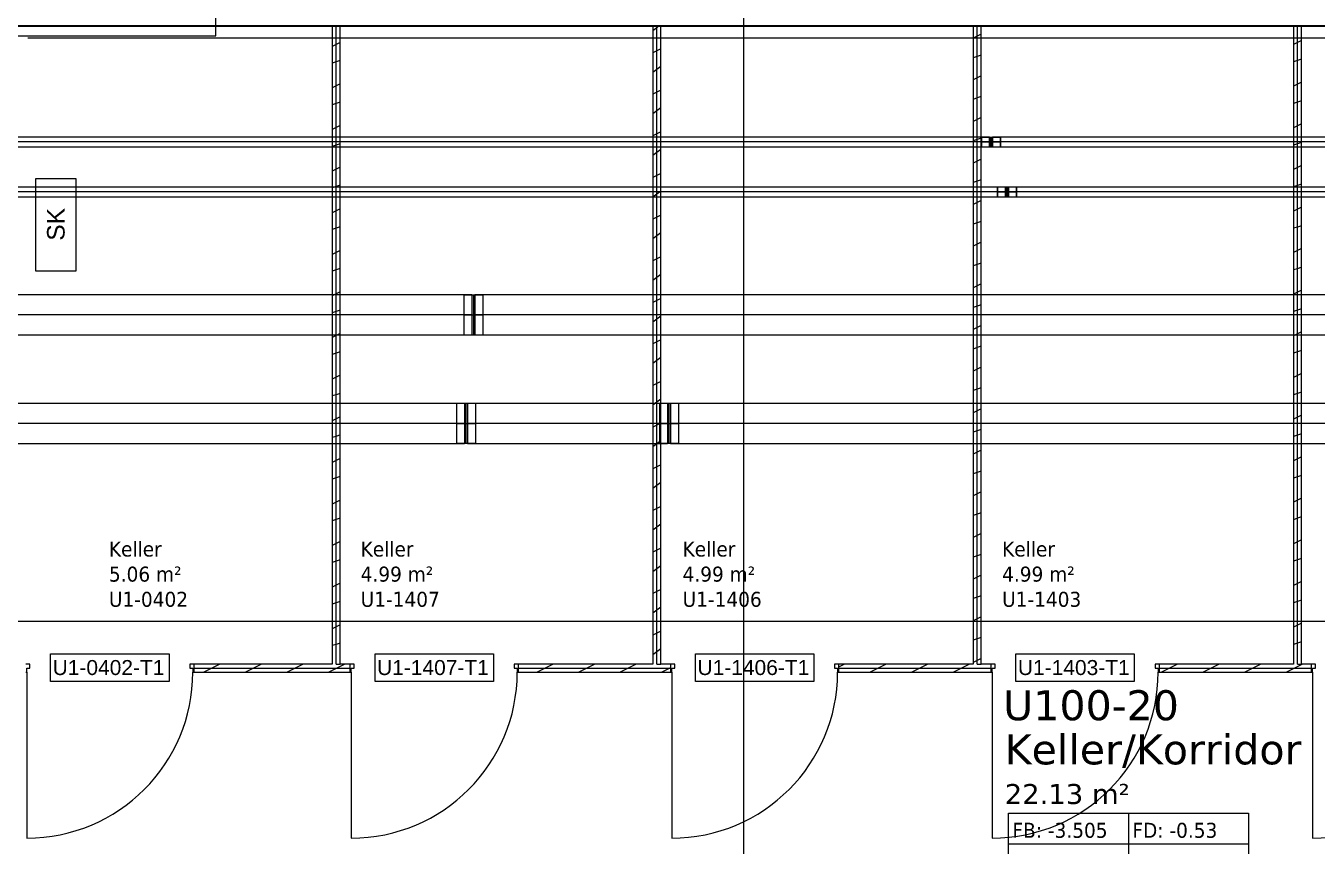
# Model space of a CAD drawing. Extents: x -1907 to 937, y -179 to 966.
# Drawn here: x -187.1 to -57.9, y 320.6 to 402.8 of the extents above; entities that cross this region are included whole.
import ezdxf
from ezdxf.lldxf.tags import DXFTag

# ---------------------------------------------------------------- set-up
doc = ezdxf.new("R2010")
doc.units = 0
doc.layers.get('0').update_dxf_attribs({"lineweight": 13})
for name, color, linetype, lineweight in [('A-AREA-____-IDEN', 7, 'Continuous', 5), ('A-DETL-____-HDLN', 7, '_Verdeckte Linien_', 9), ('A-DOOR-____-IDEN', 7, 'Continuous', 5), ('A-DOOR-FRAM-MCUT', 7, 'Continuous', 9), ('A-DOOR-OPNG-OTLN', 7, 'Continuous', 9), ('A-FLOR-____-OVHD', 7, 'Strichpunkt - Fein', 9), ('A-WALL-____-MCUT', 7, 'Continuous', 35), ('A-WALL-____-PATT', 7, 'Continuous', 35), ('A-WALL-FNSH-MCUT', 7, 'Continuous', 35), ('S-GRID-____-OTLN', 7, 'Continuous', 5)]:
    doc.layers.add(name, color=color, linetype=linetype, lineweight=lineweight)
doc.layers.add('EL01_WAN_Röhre Boden', color=7, linetype='Continuous', lineweight=13, true_color=0xff6666)
doc.layers.add('EL01_WAN_Schlaufkasten', color=1, linetype='Continuous', lineweight=13, true_color=0xff0000)
doc.styles.get("Standard").update_dxf_attribs({"font": 'arial.ttf'})
tags = doc.linetypes.add('_Rasterlinie_', pattern=[0.375, 0.2, -0.05, 0.075, -0.05]).pattern_tags.tags
tags[10:11] = [DXFTag(74, 4), DXFTag(75, 0), DXFTag(340, '0'), DXFTag(46, 1.0), DXFTag(50, 0.0), DXFTag(44, 0.0), DXFTag(45, 0.0)]
tags[8:9] = [DXFTag(74, 4), DXFTag(75, 0), DXFTag(340, '0'), DXFTag(46, 1.0), DXFTag(50, 0.0), DXFTag(44, 0.0), DXFTag(45, 0.0)]
tags[6:7] = [DXFTag(74, 4), DXFTag(75, 0), DXFTag(340, '0'), DXFTag(46, 1.0), DXFTag(50, 0.0), DXFTag(44, 0.0), DXFTag(45, 0.0)]
tags[4:5] = [DXFTag(74, 4), DXFTag(75, 0), DXFTag(340, '0'), DXFTag(46, 1.0), DXFTag(50, 0.0), DXFTag(44, 0.0), DXFTag(45, 0.0)]
tags = doc.linetypes.add('_Verdeckte Linien_', pattern=[0.15, 0.1, -0.05]).pattern_tags.tags
tags[6:7] = [DXFTag(74, 4), DXFTag(75, 0), DXFTag(340, '0'), DXFTag(46, 1.0), DXFTag(50, 0.0), DXFTag(44, 0.0), DXFTag(45, 0.0)]
tags[4:5] = [DXFTag(74, 4), DXFTag(75, 0), DXFTag(340, '0'), DXFTag(46, 1.0), DXFTag(50, 0.0), DXFTag(44, 0.0), DXFTag(45, 0.0)]
tags = doc.linetypes.add('ACAD_ISO03W100', pattern=[30, 12, -18]).pattern_tags.tags
tags[6:7] = [DXFTag(74, 4), DXFTag(75, 0), DXFTag(340, '0'), DXFTag(46, 0.0), DXFTag(50, 0.0), DXFTag(44, 0.0), DXFTag(45, 0.0)]
tags[4:5] = [DXFTag(74, 4), DXFTag(75, 0), DXFTag(340, '0'), DXFTag(46, 0.0), DXFTag(50, 0.0), DXFTag(44, 0.0), DXFTag(45, 0.0)]
tags = doc.linetypes.add('Strichpunkt - Fein', pattern=[0.2, 0.1, -0.05, 0, -0.05]).pattern_tags.tags
tags[10:11] = [DXFTag(74, 4), DXFTag(75, 0), DXFTag(340, '0'), DXFTag(46, 1.0), DXFTag(50, 0.0), DXFTag(44, 0.0), DXFTag(45, 0.0)]
tags[8:9] = [DXFTag(74, 4), DXFTag(75, 0), DXFTag(340, '0'), DXFTag(46, 1.0), DXFTag(50, 0.0), DXFTag(44, 0.0), DXFTag(45, 0.0)]
tags[6:7] = [DXFTag(74, 4), DXFTag(75, 0), DXFTag(340, '0'), DXFTag(46, 1.0), DXFTag(50, 0.0), DXFTag(44, 0.0), DXFTag(45, 0.0)]
tags[4:5] = [DXFTag(74, 4), DXFTag(75, 0), DXFTag(340, '0'), DXFTag(46, 1.0), DXFTag(50, 0.0), DXFTag(44, 0.0), DXFTag(45, 0.0)]
tags = doc.linetypes.add('STRICHPUNKT2', pattern=[12.7, 6.35, -3.175, 0, -3.175]).pattern_tags.tags
tags[10:11] = [DXFTag(74, 4), DXFTag(75, 0), DXFTag(340, '0'), DXFTag(46, 0.0), DXFTag(50, 0.0), DXFTag(44, 0.0), DXFTag(45, 0.0)]
tags[8:9] = [DXFTag(74, 4), DXFTag(75, 0), DXFTag(340, '0'), DXFTag(46, 0.0), DXFTag(50, 0.0), DXFTag(44, 0.0), DXFTag(45, 0.0)]
tags[6:7] = [DXFTag(74, 4), DXFTag(75, 0), DXFTag(340, '0'), DXFTag(46, 0.0), DXFTag(50, 0.0), DXFTag(44, 0.0), DXFTag(45, 0.0)]
tags[4:5] = [DXFTag(74, 4), DXFTag(75, 0), DXFTag(340, '0'), DXFTag(46, 0.0), DXFTag(50, 0.0), DXFTag(44, 0.0), DXFTag(45, 0.0)]

# ---------------------------------------------------------------- blocks, each defined once
blk = doc.blocks.new('Referenz-A0UJ2810XE', base_point=(-1920.13, -159.41))
at = {"layer": 'A-AREA-____-IDEN', "color": 0, "linetype": 'Continuous', "ltscale": 0.13}
for p, q in [((-88.77, 323.94), (-64.77, 323.94)), ((-88.77, 317.82), (-88.77, 323.94)), ((-76.77, 323.94), (-76.77, 317.82)), ((-64.77, 323.94), (-64.77, 317.82)), ((-88.77, 320.88), (-64.77, 320.88))]:
    blk.add_line(p, q, dxfattribs=at)
at = {"layer": 'A-DETL-____-HDLN', "color": 0, "linetype": '_Verdeckte Linien_', "ltscale": 0.13}
for p, q in [((-168.06, 401.75), (-168.06, 518.75)), ((-312.66, 401.75), (-168.06, 401.75))]:
    blk.add_line(p, q, dxfattribs=at)
at = {"layer": 'A-DOOR-____-IDEN', "color": 0, "linetype": 'Continuous', "ltscale": 0.13}
for p, q in [((-184.58, 339.89), (-172.74, 339.89)), ((-184.58, 337.11), (-184.58, 339.89)), ((-172.74, 339.89), (-172.74, 337.11)), ((-152.13, 339.89), (-140.29, 339.89)), ((-152.13, 337.11), (-152.13, 339.89)), ((-140.29, 339.89), (-140.29, 337.11)), ((-120.08, 339.89), (-108.24, 339.89)), ((-120.08, 337.11), (-120.08, 339.89)), ((-108.24, 339.89), (-108.24, 337.11)), ((-88.03, 339.89), (-76.19, 339.89)), ((-88.03, 337.11), (-88.03, 339.89)), ((-76.19, 339.89), (-76.19, 337.11)), ((-172.74, 337.11), (-184.58, 337.11)), ((-140.29, 337.11), (-152.13, 337.11)), ((-108.24, 337.11), (-120.08, 337.11)), ((-76.19, 337.11), (-88.03, 337.11))]:
    blk.add_line(p, q, dxfattribs=at)
at = {"layer": 'A-DOOR-FRAM-MCUT', "color": 0, "linetype": 'Continuous', "ltscale": 0.13}
for p, q in [((-186.66, 338.85), (-187.06, 338.85)), ((-186.96, 338.05), (-186.96, 338.45)), ((-186.96, 338.45), (-186.66, 338.45)), ((-186.66, 338.45), (-186.66, 338.85)), ((-170.26, 338.85), (-170.66, 338.85)), ((-170.66, 338.85), (-170.66, 338.45)), ((-170.66, 338.45), (-170.36, 338.45)), ((-170.36, 338.45), (-170.36, 338.05)), ((-154.21, 338.85), (-154.61, 338.85)), ((-154.51, 338.05), (-154.51, 338.45)), ((-154.51, 338.45), (-154.21, 338.45)), ((-154.21, 338.45), (-154.21, 338.85)), ((-137.81, 338.85), (-138.21, 338.85)), ((-138.21, 338.85), (-138.21, 338.45)), ((-138.21, 338.45), (-137.91, 338.45)), ((-137.91, 338.45), (-137.91, 338.05)), ((-122.16, 338.85), (-122.56, 338.85)), ((-122.46, 338.05), (-122.46, 338.45)), ((-122.46, 338.45), (-122.16, 338.45)), ((-122.16, 338.45), (-122.16, 338.85)), ((-105.76, 338.85), (-106.16, 338.85)), ((-106.16, 338.85), (-106.16, 338.45)), ((-106.16, 338.45), (-105.86, 338.45)), ((-105.86, 338.45), (-105.86, 338.05)), ((-90.11, 338.85), (-90.51, 338.85)), ((-90.41, 338.05), (-90.41, 338.45)), ((-90.41, 338.45), (-90.11, 338.45)), ((-90.11, 338.45), (-90.11, 338.85)), ((-73.71, 338.85), (-74.11, 338.85)), ((-74.11, 338.85), (-74.11, 338.45)), ((-74.11, 338.45), (-73.81, 338.45)), ((-73.81, 338.45), (-73.81, 338.05)), ((-58.06, 338.85), (-58.46, 338.85)), ((-58.36, 338.05), (-58.36, 338.45)), ((-58.36, 338.45), (-58.06, 338.45)), ((-58.06, 338.45), (-58.06, 338.85)), ((-187.06, 338.05), (-186.96, 338.05)), ((-170.36, 338.05), (-170.26, 338.05)), ((-154.61, 338.05), (-154.51, 338.05)), ((-137.91, 338.05), (-137.81, 338.05)), ((-122.56, 338.05), (-122.46, 338.05)), ((-105.86, 338.05), (-105.76, 338.05)), ((-90.51, 338.05), (-90.41, 338.05)), ((-73.81, 338.05), (-73.71, 338.05)), ((-58.46, 338.05), (-58.36, 338.05))]:
    blk.add_line(p, q, dxfattribs=at)
at = {"layer": 'A-DOOR-OPNG-OTLN', "color": 0, "linetype": 'Continuous', "ltscale": 0.13}
for p, q in [((-186.96, 338.05), (-186.96, 321.45)), ((-154.51, 338.05), (-154.51, 321.45)), ((-122.46, 338.05), (-122.46, 321.45)), ((-90.41, 338.05), (-90.41, 321.45)), ((-58.36, 338.05), (-58.36, 321.45))]:
    blk.add_line(p, q, dxfattribs=at)
for centre in [(-186.96, 338.05), (-154.51, 338.05), (-122.46, 338.05), (-90.41, 338.05), (-58.36, 338.05)]:
    blk.add_ellipse(centre, major_axis=(0, -16.6), ratio=1, start_param=0, end_param=1.570796, dxfattribs=at)
at = {"layer": 'A-FLOR-____-OVHD', "color": 0, "linetype": 'Strichpunkt - Fein', "ltscale": 0.13}
blk.add_line((-186.86, 401.55), (30.44, 401.55), dxfattribs=at)
at = {"layer": 'A-WALL-____-MCUT', "color": 0, "linetype": 'Continuous', "ltscale": 0.35}
for p, q in [((-188.06, 402.75), (-60.26, 402.75)), ((-60.26, 402.75), (68.34, 402.75))]:
    blk.add_line(p, q, dxfattribs=at)
at = {"layer": 'A-WALL-____-MCUT', "color": 0, "linetype": 'Continuous', "lineweight": 9, "ltscale": 0.13}
for p, q in [((-156.01, 338.85), (-156.01, 402.75)), ((-123.96, 338.85), (-123.96, 402.75)), ((-91.91, 338.85), (-91.91, 402.75)), ((-59.86, 338.85), (-59.86, 402.75)), ((-170.26, 338.45), (-154.61, 338.45)), ((-156.01, 338.85), (-155.61, 338.85)), ((-137.81, 338.45), (-122.56, 338.45)), ((-123.96, 338.85), (-123.56, 338.85)), ((-105.76, 338.45), (-90.51, 338.45)), ((-91.91, 338.85), (-91.51, 338.85)), ((-73.71, 338.45), (-58.46, 338.45)), ((-59.86, 338.85), (-59.46, 338.85))]:
    blk.add_line(p, q, dxfattribs=at)
at = {"layer": 'A-WALL-____-PATT', "color": 0, "linetype": 'Continuous', "lineweight": 9, "ltscale": 0.13}
for p, q in [((-123.96, 402.56), (-124.36, 402.26)), ((-123.71, 402.75), (-123.96, 402.56)), ((-91.91, 401.71), (-92.31, 401.51)), ((-91.51, 401.91), (-91.91, 401.71)), ((-156.01, 400.89), (-156.41, 400.69)), ((-155.61, 401.09), (-156.01, 400.89)), ((-123.56, 400.46), (-123.96, 400.26)), ((-59.86, 401.07), (-60.26, 400.87)), ((-59.46, 401.27), (-59.86, 401.07)), ((-156.01, 399.15), (-156.41, 399.01)), ((-155.61, 399.28), (-156.01, 399.15)), ((-123.96, 400.26), (-124.36, 400.06)), ((-91.91, 399.69), (-92.31, 399.56)), ((-91.51, 399.82), (-91.91, 399.69)), ((-59.86, 399.27), (-60.26, 399.13)), ((-59.46, 399.4), (-59.86, 399.27)), ((-123.96, 398.39), (-124.36, 398.09)), ((-123.56, 398.69), (-123.96, 398.39)), ((-156.01, 396.73), (-156.41, 396.53)), ((-155.61, 396.93), (-156.01, 396.73)), ((-91.91, 397.54), (-92.31, 397.34)), ((-91.51, 397.74), (-91.91, 397.54)), ((-59.86, 396.91), (-60.26, 396.71)), ((-59.46, 397.11), (-59.86, 396.91)), ((-123.96, 396.1), (-124.36, 395.9)), ((-123.56, 396.3), (-123.96, 396.1)), ((-91.91, 395.53), (-92.31, 395.39)), ((-91.51, 395.66), (-91.91, 395.53)), ((-156.01, 394.98), (-156.41, 394.85)), ((-155.61, 395.12), (-156.01, 394.98)), ((-123.96, 394.23), (-124.36, 393.93)), ((-123.56, 394.53), (-123.96, 394.23)), ((-59.86, 395.1), (-60.26, 394.97)), ((-59.46, 395.24), (-59.86, 395.1)), ((-155.61, 392.76), (-156.01, 392.56)), ((-91.91, 393.38), (-92.31, 393.18)), ((-91.51, 393.58), (-91.91, 393.38)), ((-59.86, 392.74), (-60.26, 392.54)), ((-59.46, 392.94), (-59.86, 392.74)), ((-156.01, 392.56), (-156.41, 392.36)), ((-123.96, 391.93), (-124.36, 391.73)), ((-123.56, 392.13), (-123.96, 391.93)), ((-91.51, 391.49), (-91.91, 391.36)), ((-156.01, 390.82), (-156.41, 390.68)), ((-155.61, 390.95), (-156.01, 390.82)), ((-123.56, 390.36), (-123.96, 390.06)), ((-91.91, 391.36), (-92.31, 391.23)), ((-59.86, 390.94), (-60.26, 390.8)), ((-59.46, 391.07), (-59.86, 390.94)), ((-123.96, 390.06), (-124.36, 389.76)), ((-91.91, 389.21), (-92.31, 389.01)), ((-91.51, 389.41), (-91.91, 389.21)), ((-156.01, 388.4), (-156.41, 388.2)), ((-155.61, 388.6), (-156.01, 388.4)), ((-123.96, 387.77), (-124.36, 387.57)), ((-123.56, 387.97), (-123.96, 387.77)), ((-59.86, 388.58), (-60.26, 388.38)), ((-59.46, 388.78), (-59.86, 388.58)), ((-156.01, 386.65), (-156.41, 386.52)), ((-155.61, 386.79), (-156.01, 386.65)), ((-91.91, 387.2), (-92.31, 387.06)), ((-91.51, 387.33), (-91.91, 387.2)), ((-59.86, 386.77), (-60.26, 386.64)), ((-59.46, 386.91), (-59.86, 386.77)), ((-123.96, 385.9), (-124.36, 385.6)), ((-123.56, 386.2), (-123.96, 385.9)), ((-91.91, 385.05), (-92.31, 384.85)), ((-91.51, 385.25), (-91.91, 385.05)), ((-156.01, 384.24), (-156.41, 384.04)), ((-155.61, 384.44), (-156.01, 384.24)), ((-123.56, 383.8), (-123.96, 383.6)), ((-59.86, 384.41), (-60.26, 384.21)), ((-59.46, 384.61), (-59.86, 384.41)), ((-156.01, 382.49), (-156.41, 382.35)), ((-155.61, 382.62), (-156.01, 382.49)), ((-123.96, 383.6), (-124.36, 383.4)), ((-91.91, 383.03), (-92.31, 382.9)), ((-91.51, 383.16), (-91.91, 383.03)), ((-59.86, 382.61), (-60.26, 382.48)), ((-59.46, 382.74), (-59.86, 382.61)), ((-123.96, 381.73), (-124.36, 381.43)), ((-123.56, 382.03), (-123.96, 381.73)), ((-91.51, 381.08), (-91.91, 380.88)), ((-156.01, 380.07), (-156.41, 379.87)), ((-155.61, 380.27), (-156.01, 380.07)), ((-91.91, 380.88), (-92.31, 380.68)), ((-59.86, 380.25), (-60.26, 380.05)), ((-59.46, 380.45), (-59.86, 380.25)), ((-155.61, 378.46), (-156.01, 378.32)), ((-123.96, 379.44), (-124.36, 379.24)), ((-123.56, 379.64), (-123.96, 379.44)), ((-91.91, 378.87), (-92.31, 378.73)), ((-91.51, 379), (-91.91, 378.87)), ((-59.46, 378.58), (-59.86, 378.44)), ((-156.01, 378.32), (-156.41, 378.19)), ((-123.96, 377.57), (-124.36, 377.27)), ((-123.56, 377.87), (-123.96, 377.57)), ((-59.86, 378.44), (-60.26, 378.31)), ((-156.01, 375.91), (-156.41, 375.71)), ((-155.61, 376.11), (-156.01, 375.91)), ((-91.91, 376.72), (-92.31, 376.52)), ((-91.51, 376.92), (-91.91, 376.72)), ((-59.86, 376.08), (-60.26, 375.88)), ((-59.46, 376.28), (-59.86, 376.08)), ((-123.96, 375.27), (-124.36, 375.07)), ((-123.56, 375.47), (-123.96, 375.27)), ((-91.91, 374.7), (-92.31, 374.57)), ((-91.51, 374.83), (-91.91, 374.7)), ((-156.01, 374.16), (-156.41, 374.03)), ((-155.61, 374.29), (-156.01, 374.16)), ((-123.96, 373.4), (-124.36, 373.1)), ((-123.56, 373.7), (-123.96, 373.4)), ((-59.86, 374.28), (-60.26, 374.15)), ((-59.46, 374.41), (-59.86, 374.28)), ((-91.91, 372.55), (-92.31, 372.35)), ((-91.51, 372.75), (-91.91, 372.55)), ((-59.46, 372.12), (-59.86, 371.92)), ((-156.01, 371.74), (-156.41, 371.54)), ((-155.61, 371.94), (-156.01, 371.74)), ((-123.96, 371.11), (-124.36, 370.91)), ((-123.56, 371.31), (-123.96, 371.11)), ((-59.86, 371.92), (-60.26, 371.72)), ((-156.01, 369.99), (-156.41, 369.86)), ((-155.61, 370.13), (-156.01, 369.99)), ((-123.56, 369.54), (-123.96, 369.24)), ((-91.91, 370.54), (-92.31, 370.4)), ((-91.51, 370.67), (-91.91, 370.54)), ((-59.86, 370.11), (-60.26, 369.98)), ((-59.46, 370.25), (-59.86, 370.11)), ((-123.96, 369.24), (-124.36, 368.94)), ((-91.91, 368.39), (-92.31, 368.19)), ((-91.51, 368.59), (-91.91, 368.39)), ((-156.01, 367.58), (-156.41, 367.38)), ((-155.61, 367.78), (-156.01, 367.58)), ((-123.96, 366.94), (-124.36, 366.74)), ((-123.56, 367.14), (-123.96, 366.94)), ((-59.86, 367.75), (-60.26, 367.55)), ((-59.46, 367.95), (-59.86, 367.75)), ((-156.01, 365.83), (-156.41, 365.7)), ((-155.61, 365.96), (-156.01, 365.83)), ((-91.91, 366.37), (-92.31, 366.24)), ((-91.51, 366.51), (-91.91, 366.37)), ((-59.86, 365.95), (-60.26, 365.82)), ((-59.46, 366.08), (-59.86, 365.95)), ((-123.96, 365.07), (-124.36, 364.77)), ((-123.56, 365.37), (-123.96, 365.07)), ((-91.51, 364.42), (-91.91, 364.22)), ((-156.01, 363.41), (-156.41, 363.21)), ((-155.61, 363.61), (-156.01, 363.41)), ((-123.56, 362.98), (-123.96, 362.78)), ((-91.91, 364.22), (-92.31, 364.02)), ((-59.86, 363.59), (-60.26, 363.39)), ((-59.46, 363.79), (-59.86, 363.59)), ((-156.01, 361.66), (-156.41, 361.53)), ((-155.61, 361.8), (-156.01, 361.66)), ((-123.96, 362.78), (-124.36, 362.58)), ((-91.91, 362.21), (-92.31, 362.07)), ((-91.51, 362.34), (-91.91, 362.21)), ((-59.86, 361.78), (-60.26, 361.65)), ((-59.46, 361.92), (-59.86, 361.78)), ((-123.96, 360.91), (-124.36, 360.61)), ((-123.56, 361.21), (-123.96, 360.91)), ((-156.01, 359.25), (-156.41, 359.05)), ((-155.61, 359.45), (-156.01, 359.25)), ((-91.91, 360.06), (-92.31, 359.86)), ((-91.51, 360.26), (-91.91, 360.06)), ((-59.86, 359.42), (-60.26, 359.22)), ((-59.46, 359.62), (-59.86, 359.42)), ((-123.96, 358.61), (-124.36, 358.41)), ((-123.56, 358.81), (-123.96, 358.61)), ((-91.91, 358.04), (-92.31, 357.91)), ((-91.51, 358.18), (-91.91, 358.04)), ((-156.01, 357.5), (-156.41, 357.37)), ((-155.61, 357.63), (-156.01, 357.5)), ((-123.96, 356.74), (-124.36, 356.44)), ((-123.56, 357.04), (-123.96, 356.74)), ((-59.86, 357.62), (-60.26, 357.49)), ((-59.46, 357.75), (-59.86, 357.62)), ((-155.61, 355.28), (-156.01, 355.08)), ((-91.91, 355.89), (-92.31, 355.69)), ((-91.51, 356.09), (-91.91, 355.89)), ((-59.86, 355.26), (-60.26, 355.06)), ((-59.46, 355.46), (-59.86, 355.26)), ((-156.01, 355.08), (-156.41, 354.88)), ((-123.96, 354.45), (-124.36, 354.25)), ((-123.56, 354.65), (-123.96, 354.45)), ((-91.51, 354.01), (-91.91, 353.88)), ((-156.01, 353.33), (-156.41, 353.2)), ((-155.61, 353.47), (-156.01, 353.33)), ((-123.56, 352.88), (-123.96, 352.58)), ((-91.91, 353.88), (-92.31, 353.74)), ((-59.86, 353.46), (-60.26, 353.32)), ((-59.46, 353.59), (-59.86, 353.46)), ((-123.96, 352.58), (-124.36, 352.28)), ((-91.91, 351.73), (-92.31, 351.53)), ((-91.51, 351.93), (-91.91, 351.73)), ((-156.01, 350.92), (-156.41, 350.72)), ((-155.61, 351.12), (-156.01, 350.92)), ((-123.96, 350.28), (-124.36, 350.08)), ((-123.56, 350.48), (-123.96, 350.28)), ((-59.86, 351.09), (-60.26, 350.89)), ((-59.46, 351.29), (-59.86, 351.09)), ((-156.01, 349.17), (-156.41, 349.04)), ((-155.61, 349.3), (-156.01, 349.17)), ((-91.91, 349.71), (-92.31, 349.58)), ((-91.51, 349.85), (-91.91, 349.71)), ((-59.86, 349.29), (-60.26, 349.16)), ((-59.46, 349.42), (-59.86, 349.29)), ((-123.96, 348.41), (-124.36, 348.11)), ((-123.56, 348.71), (-123.96, 348.41)), ((-91.91, 347.56), (-92.31, 347.36)), ((-91.51, 347.76), (-91.91, 347.56)), ((-156.01, 346.75), (-156.41, 346.55)), ((-155.61, 346.95), (-156.01, 346.75)), ((-123.56, 346.32), (-123.96, 346.12)), ((-59.86, 346.93), (-60.26, 346.73)), ((-59.46, 347.13), (-59.86, 346.93)), ((-156.01, 345.01), (-156.41, 344.87)), ((-155.61, 345.14), (-156.01, 345.01)), ((-123.96, 346.12), (-124.36, 345.92)), ((-91.91, 345.55), (-92.31, 345.42)), ((-91.51, 345.68), (-91.91, 345.55)), ((-59.86, 345.13), (-60.26, 344.99)), ((-59.46, 345.26), (-59.86, 345.13)), ((-123.96, 344.25), (-124.36, 343.95)), ((-123.56, 344.55), (-123.96, 344.25)), ((-91.51, 343.6), (-91.91, 343.4)), ((-156.01, 342.59), (-156.41, 342.39)), ((-155.61, 342.79), (-156.01, 342.59)), ((-91.91, 343.4), (-92.31, 343.2)), ((-59.86, 342.76), (-60.26, 342.56)), ((-59.46, 342.96), (-59.86, 342.76)), ((-123.96, 341.95), (-124.36, 341.75)), ((-123.56, 342.15), (-123.96, 341.95)), ((-91.91, 341.38), (-92.31, 341.25)), ((-91.51, 341.52), (-91.91, 341.38)), ((-59.46, 341.09), (-59.86, 340.96)), ((-156.01, 340.84), (-156.41, 340.71)), ((-155.61, 340.97), (-156.01, 340.84)), ((-123.96, 340.08), (-124.36, 339.78)), ((-123.56, 340.38), (-123.96, 340.08)), ((-59.86, 340.96), (-60.26, 340.83)), ((-168.45, 338.45), (-169.25, 338.05)), ((-167.65, 338.85), (-168.45, 338.45)), ((-164.28, 338.45), (-165.08, 338.05)), ((-163.48, 338.85), (-164.28, 338.45)), ((-160.12, 338.45), (-160.92, 338.05)), ((-159.32, 338.85), (-160.12, 338.45)), ((-155.95, 338.45), (-156.75, 338.05)), ((-155.15, 338.85), (-155.95, 338.45)), ((-135.13, 338.45), (-135.93, 338.05)), ((-134.33, 338.85), (-135.13, 338.45)), ((-130.96, 338.45), (-131.76, 338.05)), ((-130.16, 338.85), (-130.96, 338.45)), ((-126.8, 338.45), (-127.6, 338.05)), ((-126, 338.85), (-126.8, 338.45)), ((-122.63, 338.45), (-123.43, 338.05)), ((-122.56, 338.49), (-122.63, 338.45)), ((-105.17, 338.85), (-105.76, 338.56)), ((-101.81, 338.45), (-102.61, 338.05)), ((-101.01, 338.85), (-101.81, 338.45)), ((-97.65, 338.45), (-98.45, 338.05)), ((-96.85, 338.85), (-97.65, 338.45)), ((-93.48, 338.45), (-94.28, 338.05)), ((-92.68, 338.85), (-93.48, 338.45)), ((-91.91, 339.23), (-92.31, 339.03)), ((-91.51, 339.43), (-91.91, 339.23)), ((-72.66, 338.45), (-73.46, 338.05)), ((-71.86, 338.85), (-72.66, 338.45)), ((-68.49, 338.45), (-69.29, 338.05)), ((-67.69, 338.85), (-68.49, 338.45)), ((-64.33, 338.45), (-65.13, 338.05)), ((-63.53, 338.85), (-64.33, 338.45)), ((-60.16, 338.45), (-60.96, 338.05)), ((-59.36, 338.85), (-60.16, 338.45))]:
    blk.add_line(p, q, dxfattribs=at)
at = {"layer": 'A-WALL-FNSH-MCUT', "color": 0, "linetype": 'Continuous', "lineweight": 9, "ltscale": 0.13}
for p, q in [((-156.41, 402.75), (-156.41, 338.85)), ((-155.61, 338.85), (-155.61, 402.75)), ((-124.36, 402.75), (-124.36, 338.85)), ((-123.56, 338.85), (-123.56, 402.75)), ((-92.31, 402.75), (-92.31, 338.85)), ((-91.51, 338.85), (-91.51, 402.75)), ((-60.26, 402.75), (-60.26, 338.85)), ((-59.46, 338.85), (-59.46, 402.75)), ((-156.41, 338.85), (-170.26, 338.85)), ((-170.26, 338.85), (-170.26, 338.05)), ((-154.61, 338.85), (-155.61, 338.85)), ((-154.61, 338.05), (-154.61, 338.85)), ((-124.36, 338.85), (-137.81, 338.85)), ((-137.81, 338.85), (-137.81, 338.05)), ((-122.56, 338.85), (-123.56, 338.85)), ((-122.56, 338.05), (-122.56, 338.85)), ((-92.31, 338.85), (-105.76, 338.85)), ((-105.76, 338.85), (-105.76, 338.05)), ((-90.51, 338.85), (-91.51, 338.85)), ((-90.51, 338.05), (-90.51, 338.85)), ((-60.26, 338.85), (-73.71, 338.85)), ((-73.71, 338.85), (-73.71, 338.05)), ((-58.46, 338.85), (-59.46, 338.85)), ((-58.46, 338.05), (-58.46, 338.85)), ((-170.26, 338.05), (-154.61, 338.05)), ((-137.81, 338.05), (-122.56, 338.05)), ((-105.76, 338.05), (-90.51, 338.05)), ((-73.71, 338.05), (-58.46, 338.05))]:
    blk.add_line(p, q, dxfattribs=at)
at = {"layer": 'S-GRID-____-OTLN', "color": 0, "linetype": '_Rasterlinie_', "ltscale": 0.13}
for p, q in [((-115.26, 186.65), (-115.26, 950.47)), ((-942.69, 343.15), (300.93, 343.15))]:
    blk.add_line(p, q, dxfattribs=at)
at = {"layer": 'A-AREA-____-IDEN', "color": 0, "linetype": 'Continuous', "ltscale": 0.13, "attachment_point": 1}
for s, insert, char_height in [('{\\W0.9;\\fVerdana;Keller}', (-178.75, 351.13), 1.5), ('{\\W0.9;\\fVerdana;Keller}', (-153.57, 351.13), 1.5), ('{\\W0.9;\\fVerdana;Keller}', (-121.37, 351.13), 1.5), ('{\\W0.9;\\fVerdana;Keller}', (-89.41, 351.13), 1.5), ('{\\W0.9;\\fVerdana;5.06 m²}', (-178.75, 348.62), 1.5), ('{\\W0.9;\\fVerdana;4.99 m²}', (-153.57, 348.62), 1.5), ('{\\W0.9;\\fVerdana;4.99 m²}', (-121.37, 348.62), 1.5), ('{\\W0.9;\\fVerdana;4.99 m²}', (-89.41, 348.62), 1.5), ('{\\W0.9;\\fVerdana;U1-0402}', (-178.75, 346.1), 1.5), ('{\\W0.9;\\fVerdana;U1-1407}', (-153.57, 346.1), 1.5), ('{\\W0.9;\\fVerdana;U1-1406}', (-121.37, 346.1), 1.5), ('{\\W0.9;\\fVerdana;U1-1403}', (-89.41, 346.1), 1.5), ('{\\fVerdana;U100-20}', (-89.31, 336.25), 3), ('{\\fVerdana;Keller/Korridor}', (-89.16, 331.83), 3), ('{\\fVerdana;22.13 m²}', (-89.15, 326.86), 2), ('{\\W0.9;\\fVerdana;FB: -3.505}', (-88.38, 322.98), 1.5), ('{\\W0.9;\\fVerdana;FD: -0.53}', (-76.38, 322.98), 1.5)]:
    blk.add_mtext(s, dxfattribs=dict(at, insert=insert, char_height=char_height))
at = {"layer": 'A-DOOR-____-IDEN', "color": 0, "linetype": 'Continuous', "ltscale": 0.13, "char_height": 1.5, "attachment_point": 1}
for s, insert in [('{\\fArial;U1-0402-T1}', (-184.38, 339.27)), ('{\\fArial;U1-1407-T1}', (-151.93, 339.27)), ('{\\fArial;U1-1406-T1}', (-119.88, 339.27)), ('{\\fArial;U1-1403-T1}', (-87.83, 339.27))]:
    blk.add_mtext(s, dxfattribs=dict(at, insert=insert))
blk = doc.blocks.new('Wickelfalzrohr-A0UJ2824XE', base_point=(-90.37, 390.63))
at = {"color": 0, "linetype": 'ByBlock', "lineweight": -2, "ltscale": 0.13}
for p, q in [((-90.37, 391.63), (29.63, 391.63)), ((-90.37, 390.63), (29.63, 390.63))]:
    blk.add_line(p, q, dxfattribs=at)
at = {"color": 0, "linetype": 'STRICHPUNKT2', "lineweight": 25, "ltscale": 0.25}
blk.add_line((29.63, 391.13), (-90.37, 391.13), dxfattribs=at)
at = {"color": 0, "linetype": 'ByBlock', "lineweight": -2, "ltscale": 0.13, "extrusion": (0, 0, -1)}
for centre in [(-90.37, 391.13), (29.63, 391.13)]:
    blk.add_ellipse(centre, major_axis=(0, 0.5), ratio=0.000433, dxfattribs=at)
blk = doc.blocks.new('Schlaufkasten Decke (multi)-A0UJ282QXE', base_point=(-186.06, 378.18))
at = {"color": 0, "linetype": 'ByBlock', "lineweight": -2, "ltscale": 0.13}
for p, q in [((-186.06, 387.46), (-182.06, 387.46)), ((-186.06, 378.18), (-186.06, 387.46)), ((-182.06, 387.46), (-182.06, 378.18)), ((-182.06, 378.18), (-186.06, 378.18))]:
    blk.add_line(p, q, dxfattribs=at)
at = {"color": 0, "linetype": 'ByBlock', "lineweight": -2, "ltscale": 0.13, "insert": (-184.94, 381.24), "char_height": 1.76, "attachment_point": 1, "rotation": 90}
blk.add_mtext('{\\fArial;SK}', dxfattribs=at)
blk = doc.blocks.new('Steckverbinder-A0UJ285IXE', base_point=(-89.86, 385.63))
at = {"color": 0, "linetype": 'ByBlock', "lineweight": -2, "ltscale": 0.13}
for p, q in [((-89.86, 386.62), (-87.96, 386.62)), ((-89.86, 385.64), (-87.96, 385.64))]:
    blk.add_line(p, q, dxfattribs=at)
at = {"color": 0, "linetype": 'STRICHPUNKT2', "lineweight": 25, "ltscale": 0.25}
blk.add_line((-89.86, 386.13), (-87.96, 386.13), dxfattribs=at)
at = {"color": 0, "linetype": 'ByBlock', "lineweight": -2, "ltscale": 0.13, "extrusion": (0, 0, -1)}
for centre in [(-89.86, 386.13), (-87.96, 386.13)]:
    blk.add_ellipse(centre, major_axis=(0, -0.49), ratio=0.000433, dxfattribs=at)
at = {"color": 0, "linetype": 'ByBlock', "lineweight": -2, "ltscale": 0.13}
blk.add_ellipse((-88.91, 386.13), major_axis=(0, 0.5), ratio=0.000433, dxfattribs=at)
blk = doc.blocks.new('Wickelfalzrohr-A0UJ286KXE', base_point=(-210.67, 390.63))
at = {"color": 0, "linetype": 'ByBlock', "lineweight": -2, "ltscale": 0.13}
for p, q in [((-210.67, 391.63), (-90.67, 391.63)), ((-210.67, 390.63), (-90.67, 390.63))]:
    blk.add_line(p, q, dxfattribs=at)
at = {"color": 0, "linetype": 'STRICHPUNKT2', "lineweight": 25, "ltscale": 0.25}
blk.add_line((-90.67, 391.13), (-210.67, 391.13), dxfattribs=at)
at = {"color": 0, "linetype": 'ByBlock', "lineweight": -2, "ltscale": 0.13, "extrusion": (0, 0, -1)}
for centre in [(-210.67, 391.13), (-90.67, 391.13)]:
    blk.add_ellipse(centre, major_axis=(0, 0.5), ratio=0.000433, dxfattribs=at)
blk = doc.blocks.new('Steckverbinder-A0UJ286SXE', base_point=(-91.47, 390.63))
at = {"color": 0, "linetype": 'ByBlock', "lineweight": -2, "ltscale": 0.13}
for p, q in [((-91.47, 391.62), (-89.57, 391.62)), ((-91.47, 390.64), (-89.57, 390.64))]:
    blk.add_line(p, q, dxfattribs=at)
at = {"color": 0, "linetype": 'STRICHPUNKT2', "lineweight": 25, "ltscale": 0.25}
blk.add_line((-91.47, 391.13), (-89.57, 391.13), dxfattribs=at)
at = {"color": 0, "linetype": 'ByBlock', "lineweight": -2, "ltscale": 0.13, "extrusion": (0, 0, -1)}
for centre in [(-91.47, 391.13), (-89.57, 391.13)]:
    blk.add_ellipse(centre, major_axis=(0, -0.49), ratio=0.000433, dxfattribs=at)
at = {"color": 0, "linetype": 'ByBlock', "lineweight": -2, "ltscale": 0.13}
blk.add_ellipse((-90.52, 391.13), major_axis=(0, 0.5), ratio=0.000433, dxfattribs=at)
blk = doc.blocks.new('Wickelfalzrohr-A0UJ2870XE', base_point=(-209.06, 385.63))
at = {"color": 0, "linetype": 'ByBlock', "lineweight": -2, "ltscale": 0.13}
for p, q in [((-209.06, 386.63), (-89.06, 386.63)), ((-209.06, 385.63), (-89.06, 385.63))]:
    blk.add_line(p, q, dxfattribs=at)
at = {"color": 0, "linetype": 'STRICHPUNKT2', "lineweight": 25, "ltscale": 0.25}
blk.add_line((-89.06, 386.13), (-209.06, 386.13), dxfattribs=at)
at = {"color": 0, "linetype": 'ByBlock', "lineweight": -2, "ltscale": 0.13, "extrusion": (0, 0, -1)}
for centre in [(-209.06, 386.13), (-89.06, 386.13)]:
    blk.add_ellipse(centre, major_axis=(0, 0.5), ratio=0.000433, dxfattribs=at)
blk = doc.blocks.new('Flexrohr-A0UJ288AXE', base_point=(-97.5, 286.84))
at = {"color": 0, "linetype": 'ByBlock', "lineweight": -2, "ltscale": 0.13}
for p, q in [((20.44, 323.1), (17.81, 322.34)), ((23.13, 323.66), (20.44, 323.1)), ((22.39, 323.39), (23.1, 319.69)), ((25.88, 324.02), (23.13, 323.66)), ((25.53, 323.85), (25.89, 320.11)), ((28.7, 324.14), (25.88, 324.02)), ((17.81, 322.34), (15.23, 321.42)), ((16.34, 321.69), (17.62, 318.15)), ((19.32, 322.65), (20.34, 319.03)), ((12.7, 320.35), (10.22, 319.15)), ((15.23, 321.42), (12.7, 320.35)), ((13.44, 320.53), (14.94, 317.08)), ((10.22, 319.15), (7.78, 317.85)), ((10.63, 319.22), (12.31, 315.85)), ((21.4, 319.21), (19.03, 318.53)), ((23.8, 319.72), (21.4, 319.21)), ((26.23, 320.03), (23.8, 319.72)), ((28.7, 320.14), (26.23, 320.03)), ((7.78, 317.85), (5.36, 316.46)), ((7.91, 317.78), (9.73, 314.49)), ((19.03, 318.53), (16.69, 317.69)), ((5.36, 316.46), (1.81, 314.26)), ((14.35, 316.7), (12.03, 315.58)), ((16.69, 317.69), (14.35, 316.7)), ((5.25, 316.25), (7.19, 313.03)), ((12.03, 315.58), (9.72, 314.35)), ((1.81, 314.26), (-1.71, 311.98)), ((2.67, 314.66), (4.67, 311.47)), ((9.72, 314.35), (7.42, 313.03)), ((0.12, 313.03), (2.16, 309.86)), ((7.42, 313.03), (3.95, 310.89)), ((-1.71, 311.98), (-8.68, 307.39)), ((-2.4, 311.38), (-0.34, 308.23)), ((3.95, 310.89), (0.48, 308.63)), ((-4.89, 309.74), (-2.86, 306.58)), ((-7.39, 308.1), (-5.38, 304.92)), ((0.48, 308.63), (-6.55, 304.01)), ((-8.68, 307.39), (-15.63, 303.21)), ((-9.89, 306.53), (-7.95, 303.31)), ((-12.41, 305.02), (-10.58, 301.73)), ((-6.55, 304.01), (-13.85, 299.63)), ((-15.63, 303.21), (-28.4, 297.59)), ((-14.92, 303.5), (-13.21, 300.15)), ((-20.29, 301.03), (-18.73, 297.61)), ((-17.58, 302.23), (-15.95, 298.84)), ((-23.01, 299.83), (-21.5, 296.39)), ((-13.85, 299.63), (-26.93, 293.87)), ((-25.72, 298.64), (-24.28, 295.17)), ((-28.4, 297.59), (-34.88, 295.6)), ((-28.44, 297.45), (-27.06, 293.95)), ((-31.22, 296.6), (-30.01, 293.04)), ((-34.88, 295.6), (-41.58, 294.02)), ((-36.85, 295.02), (-35.93, 291.37)), ((-34, 295.75), (-32.97, 292.13)), ((-41.58, 294.02), (-48.39, 292.84)), ((-45.51, 293.22), (-44.88, 289.51)), ((-42.6, 293.72), (-41.88, 290.03)), ((-39.72, 294.34), (-38.9, 290.67)), ((-26.93, 293.87), (-33.84, 291.74)), ((-55.26, 291.99), (-69.31, 291.07)), ((-48.39, 292.84), (-55.26, 291.99)), ((-54.28, 291.99), (-53.93, 288.25)), ((-51.35, 292.35), (-50.9, 288.62)), ((-48.43, 292.71), (-47.88, 288.99)), ((-97.5, 290.87), (-97.5, 286.87)), ((-83.44, 290.84), (-97.5, 290.87)), ((-96.07, 290.74), (-96.07, 286.98)), ((-93.07, 290.74), (-93.06, 286.98)), ((-90.07, 290.73), (-90.06, 286.97)), ((-87.08, 290.73), (-87.06, 286.97)), ((-84.08, 290.72), (-84.05, 286.96)), ((-69.31, 291.07), (-83.44, 290.84)), ((-81.09, 290.76), (-81.04, 287)), ((-78.1, 290.81), (-78.03, 287.05)), ((-75.12, 290.86), (-75.02, 287.1)), ((-72.13, 290.9), (-72, 287.15)), ((-69.15, 290.96), (-68.99, 287.2)), ((-66.17, 291.15), (-65.98, 287.4)), ((-63.19, 291.35), (-62.97, 287.6)), ((-60.22, 291.54), (-59.96, 287.79)), ((-57.24, 291.74), (-56.95, 287.99)), ((-33.84, 291.74), (-40.77, 290.11)), ((-40.77, 290.11), (-47.8, 288.88)), ((-47.8, 288.88), (-54.92, 288)), ((-83.42, 286.84), (-97.5, 286.87)), ((-69.15, 287.07), (-83.42, 286.84)), ((-54.92, 288), (-69.15, 287.07))]:
    blk.add_line(p, q, dxfattribs=at)
blk.add_ellipse((28.7, 322.14), major_axis=(0, -2), ratio=0.047662, dxfattribs=at)
blk = doc.blocks.new('Wickelfalzrohr-A0UJ28AGXE', base_point=(-263.19, 360.96))
at = {"color": 0, "linetype": 'ByBlock', "lineweight": -2, "ltscale": 0.13}
for p, q in [((-143.19, 364.96), (-263.19, 364.96)), ((-263.19, 364.96), (-263.19, 363.79)), ((-143.19, 364.96), (-143.19, 363.79)), ((-263.19, 363.79), (-263.19, 362.13)), ((-143.19, 363.79), (-143.19, 362.13)), ((-263.19, 362.13), (-263.19, 360.96)), ((-143.19, 362.13), (-143.19, 360.96)), ((-263.19, 360.96), (-143.19, 360.96))]:
    blk.add_line(p, q, dxfattribs=at)
at = {"color": 0, "linetype": 'STRICHPUNKT2', "lineweight": 25, "ltscale": 0.25}
blk.add_line((-143.19, 362.96), (-263.19, 362.96), dxfattribs=at)
blk = doc.blocks.new('Steckverbinder-A0UJ28BEXE', base_point=(-143.99, 360.96))
at = {"color": 0, "linetype": 'ByBlock', "lineweight": -2, "ltscale": 0.13}
for p, q in [((-142.09, 364.95), (-143.99, 364.95)), ((-143.99, 364.95), (-143.99, 363.79)), ((-143.04, 364.96), (-143.04, 360.96)), ((-142.09, 364.95), (-142.09, 363.79)), ((-143.99, 363.79), (-143.99, 362.14)), ((-142.09, 363.79), (-142.09, 362.14)), ((-143.99, 362.14), (-143.99, 360.97)), ((-142.09, 362.14), (-142.09, 360.97)), ((-143.99, 360.97), (-142.09, 360.97))]:
    blk.add_line(p, q, dxfattribs=at)
at = {"color": 0, "linetype": 'STRICHPUNKT2', "lineweight": 25, "ltscale": 0.25}
blk.add_line((-143.99, 362.96), (-142.09, 362.96), dxfattribs=at)
blk = doc.blocks.new('Wickelfalzrohr-A0UJ28BOXE', base_point=(-142.89, 360.96))
at = {"color": 0, "linetype": 'ByBlock', "lineweight": -2, "ltscale": 0.13}
for p, q in [((-122.89, 364.96), (-142.89, 364.96)), ((-142.89, 364.96), (-142.89, 363.79)), ((-122.89, 364.96), (-122.89, 363.79)), ((-142.89, 363.79), (-142.89, 362.13)), ((-122.89, 363.79), (-122.89, 362.13)), ((-142.89, 362.13), (-142.89, 360.96)), ((-122.89, 362.13), (-122.89, 360.96)), ((-142.89, 360.96), (-122.89, 360.96))]:
    blk.add_line(p, q, dxfattribs=at)
at = {"color": 0, "linetype": 'STRICHPUNKT2', "lineweight": 25, "ltscale": 0.25}
blk.add_line((-122.89, 362.96), (-142.89, 362.96), dxfattribs=at)
blk = doc.blocks.new('Steckverbinder-A0UJ28BYXE', base_point=(-123.69, 360.96))
at = {"color": 0, "linetype": 'ByBlock', "lineweight": -2, "ltscale": 0.13}
for p, q in [((-121.79, 364.95), (-123.69, 364.95)), ((-123.69, 364.95), (-123.69, 363.79)), ((-122.74, 364.96), (-122.74, 360.96)), ((-121.79, 364.95), (-121.79, 363.79)), ((-123.69, 363.79), (-123.69, 362.14)), ((-121.79, 363.79), (-121.79, 362.14)), ((-123.69, 362.14), (-123.69, 360.97)), ((-121.79, 362.14), (-121.79, 360.97)), ((-123.69, 360.97), (-121.79, 360.97))]:
    blk.add_line(p, q, dxfattribs=at)
at = {"color": 0, "linetype": 'STRICHPUNKT2', "lineweight": 25, "ltscale": 0.25}
blk.add_line((-123.69, 362.96), (-121.79, 362.96), dxfattribs=at)
blk = doc.blocks.new('Wickelfalzrohr-A0UJ28CGXE', base_point=(-122.59, 360.96))
at = {"color": 0, "linetype": 'ByBlock', "lineweight": -2, "ltscale": 0.13}
for p, q in [((-22.68, 364.96), (-122.59, 364.96)), ((-122.59, 364.96), (-122.59, 363.79)), ((-22.68, 364.96), (-22.68, 363.79)), ((-122.59, 363.79), (-122.59, 362.13)), ((-22.68, 363.79), (-22.68, 362.13)), ((-122.59, 362.13), (-122.59, 360.96)), ((-22.68, 362.13), (-22.68, 360.96)), ((-122.59, 360.96), (-22.68, 360.96))]:
    blk.add_line(p, q, dxfattribs=at)
at = {"color": 0, "linetype": 'STRICHPUNKT2', "lineweight": 25, "ltscale": 0.25}
blk.add_line((-22.68, 362.96), (-122.59, 362.96), dxfattribs=at)
blk = doc.blocks.new('Wickelfalzrohr-A0UJ28EMXE', base_point=(-262.44, 371.81))
at = {"color": 0, "linetype": 'ByBlock', "lineweight": -2, "ltscale": 0.13}
for p, q in [((-142.44, 375.81), (-262.44, 375.81)), ((-262.44, 375.81), (-262.44, 374.64)), ((-262.44, 374.64), (-262.44, 372.98)), ((-142.44, 375.81), (-142.44, 374.64)), ((-142.44, 374.64), (-142.44, 372.98)), ((-262.44, 372.98), (-262.44, 371.81)), ((-142.44, 372.98), (-142.44, 371.81)), ((-262.44, 371.81), (-142.44, 371.81))]:
    blk.add_line(p, q, dxfattribs=at)
at = {"color": 0, "linetype": 'STRICHPUNKT2', "lineweight": 25, "ltscale": 0.25}
blk.add_line((-142.44, 373.81), (-262.44, 373.81), dxfattribs=at)
blk = doc.blocks.new('Wickelfalzrohr-A0UJ28EWXE', base_point=(-142.14, 371.81))
at = {"color": 0, "linetype": 'ByBlock', "lineweight": -2, "ltscale": 0.13}
for p, q in [((-22.53, 375.81), (-142.14, 375.81)), ((-142.14, 375.81), (-142.14, 374.64)), ((-142.14, 374.64), (-142.14, 372.98)), ((-22.53, 375.81), (-22.53, 374.64)), ((-22.53, 374.64), (-22.53, 372.98)), ((-142.14, 372.98), (-142.14, 371.81)), ((-22.53, 372.98), (-22.53, 371.81)), ((-142.14, 371.81), (-22.53, 371.81))]:
    blk.add_line(p, q, dxfattribs=at)
at = {"color": 0, "linetype": 'STRICHPUNKT2', "lineweight": 25, "ltscale": 0.25}
blk.add_line((-22.53, 373.81), (-142.14, 373.81), dxfattribs=at)
blk = doc.blocks.new('Wickelfalzrohr-A0UJ28FEXE', base_point=(-88.76, 385.63))
at = {"color": 0, "linetype": 'ByBlock', "lineweight": -2, "ltscale": 0.13}
for p, q in [((-88.76, 386.63), (31.24, 386.63)), ((-88.76, 385.63), (31.24, 385.63))]:
    blk.add_line(p, q, dxfattribs=at)
at = {"color": 0, "linetype": 'STRICHPUNKT2', "lineweight": 25, "ltscale": 0.25}
blk.add_line((31.24, 386.13), (-88.76, 386.13), dxfattribs=at)
at = {"color": 0, "linetype": 'ByBlock', "lineweight": -2, "ltscale": 0.13, "extrusion": (0, 0, -1)}
for centre in [(-88.76, 386.13), (31.24, 386.13)]:
    blk.add_ellipse(centre, major_axis=(0, 0.5), ratio=0.000433, dxfattribs=at)
blk = doc.blocks.new('Steckverbinder-A0UJ28H6XE', base_point=(-143.24, 371.81))
at = {"color": 0, "linetype": 'ByBlock', "lineweight": -2, "ltscale": 0.13}
for p, q in [((-141.34, 375.8), (-143.24, 375.8)), ((-143.24, 375.8), (-143.24, 374.64)), ((-143.24, 374.64), (-143.24, 372.99)), ((-142.29, 375.81), (-142.29, 371.81)), ((-141.34, 375.8), (-141.34, 374.64)), ((-141.34, 374.64), (-141.34, 372.99)), ((-143.24, 372.99), (-143.24, 371.82)), ((-141.34, 372.99), (-141.34, 371.82)), ((-143.24, 371.82), (-141.34, 371.82))]:
    blk.add_line(p, q, dxfattribs=at)
at = {"color": 0, "linetype": 'STRICHPUNKT2', "lineweight": 25, "ltscale": 0.25}
blk.add_line((-143.24, 373.81), (-141.34, 373.81), dxfattribs=at)

msp = doc.modelspace()

# ---------------------------------------------------------------- block references
at = {"color": 9, "lineweight": 25, "ltscale": 0.25, "true_color": 0xc0c0c0}
msp.add_blockref('Referenz-A0UJ2810XE', (-1920.13, -159.41), dxfattribs=at)
at = {"layer": 'EL01_WAN_Röhre Boden', "color": 6, "linetype": 'ACAD_ISO03W100', "ltscale": 0.13, "true_color": 0xff00ff}
for name, p in [('Wickelfalzrohr-A0UJ286KXE', (-210.67, 390.63)), ('Steckverbinder-A0UJ286SXE', (-91.47, 390.63)), ('Wickelfalzrohr-A0UJ2824XE', (-90.37, 390.63)), ('Wickelfalzrohr-A0UJ2870XE', (-209.06, 385.63)), ('Steckverbinder-A0UJ285IXE', (-89.86, 385.63)), ('Wickelfalzrohr-A0UJ28FEXE', (-88.76, 385.63))]:
    msp.add_blockref(name, p, dxfattribs=at)
at = {"layer": 'EL01_WAN_Röhre Boden', "color": 94, "linetype": 'ACAD_ISO03W100', "ltscale": 0.13, "true_color": 0x009900}
for name, p in [('Wickelfalzrohr-A0UJ28EMXE', (-262.44, 371.81)), ('Steckverbinder-A0UJ28H6XE', (-143.24, 371.81)), ('Wickelfalzrohr-A0UJ28EWXE', (-142.14, 371.81))]:
    msp.add_blockref(name, p, dxfattribs=at)
at = {"layer": 'EL01_WAN_Röhre Boden', "color": 1, "linetype": 'ACAD_ISO03W100', "ltscale": 0.13, "true_color": 0xff0000}
for name, p in [('Wickelfalzrohr-A0UJ28AGXE', (-263.19, 360.96)), ('Steckverbinder-A0UJ28BEXE', (-143.99, 360.96)), ('Wickelfalzrohr-A0UJ28BOXE', (-142.89, 360.96)), ('Steckverbinder-A0UJ28BYXE', (-123.69, 360.96)), ('Wickelfalzrohr-A0UJ28CGXE', (-122.59, 360.96))]:
    msp.add_blockref(name, p, dxfattribs=at)
at = {"layer": 'EL01_WAN_Röhre Boden', "color": 1, "linetype": 'ACAD_ISO03W100', "ltscale": 1.3, "true_color": 0xff0000}
msp.add_blockref('Flexrohr-A0UJ288AXE', (-97.5, 286.84), dxfattribs=at)
at = {"layer": 'EL01_WAN_Schlaufkasten', "ltscale": 0.13}
msp.add_blockref('Schlaufkasten Decke (multi)-A0UJ282QXE', (-186.06, 378.18), dxfattribs=at)

doc.saveas('drawing.dxf')
